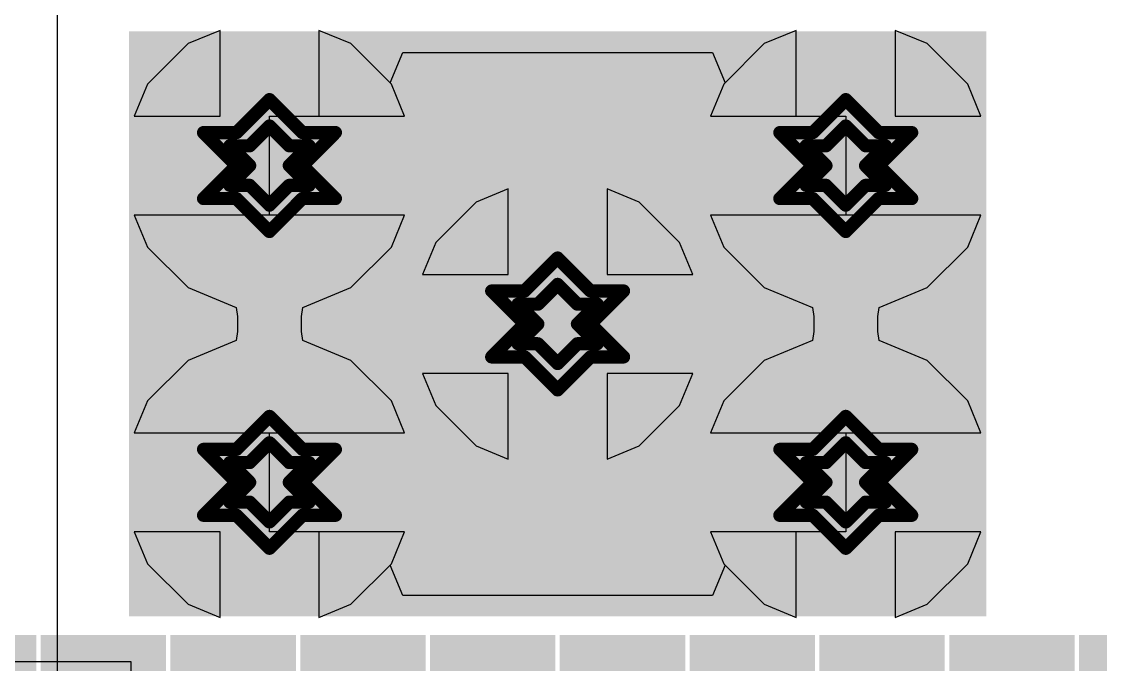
# Model space of a CAD drawing. Header units: inches. Extents: x -18 to 237, y -41 to 211.
# Drawn here: x 27.755 to 31.911, y 95.342 to 97.818 of the extents above; entities that cross this region are included whole.
import ezdxf

# ---------------------------------------------------------------- set-up
doc = ezdxf.new("R2010")
doc.units = ezdxf.units.IN
for name, color, linetype in [('Bottom Layer', 5, 'Continuous'), ('Bottom Solder', 6, 'Continuous'), ('Drill Drawing', 1, 'Continuous'), ('Top Layer', 1, 'Continuous'), ('Top Paste', 8, 'Continuous'), ('Top Solder', 216, 'Continuous'), ('Via Holes', 16, 'Continuous')]:
    doc.layers.add(name, color=color, linetype=linetype)

# ---------------------------------------------------------------- blocks, each defined once
blk = doc.blocks.new('24_VQFN__5_5_3_5__32')
at = {"layer": 'Top Layer'}
for points in [[(-2.15, 1.89), (-1.3, 1.89), (-1.3, 1.61), (-2.15, 1.61)], [(-1.025, 1.55), (1.025, 1.55), (1.025, -1.55), (-1.025, -1.55)], [(-2.15, 1.39), (-1.3, 1.39), (-1.3, 1.11), (-2.15, 1.11)], [(-2.15, 0.89), (-1.3, 0.89), (-1.3, 0.61), (-2.15, 0.61)], [(-2.15, 0.39), (-1.3, 0.39), (-1.3, 0.11), (-2.15, 0.11)], [(-2.15, -0.11), (-1.3, -0.11), (-1.3, -0.39), (-2.15, -0.39)], [(-2.15, -0.61), (-1.3, -0.61), (-1.3, -0.89), (-2.15, -0.89)], [(-2.15, -1.11), (-1.3, -1.11), (-1.3, -1.39), (-2.15, -1.39)], [(-2.15, -1.61), (-1.3, -1.61), (-1.3, -1.89), (-2.15, -1.89)]]:
    blk.add_hatch(color=1, dxfattribs=at).paths.add_polyline_path(points)
at = {"layer": 'Top Paste'}
for points in [[(-2.15, 1.89), (-1.3, 1.89), (-1.3, 1.61), (-2.15, 1.61)], [(-2.15, 1.39), (-1.3, 1.39), (-1.3, 1.11), (-2.15, 1.11)], [(-2.15, 0.89), (-1.3, 0.89), (-1.3, 0.61), (-2.15, 0.61)], [(-2.15, 0.39), (-1.3, 0.39), (-1.3, 0.11), (-2.15, 0.11)], [(-2.15, -0.11), (-1.3, -0.11), (-1.3, -0.39), (-2.15, -0.39)], [(-2.15, -0.61), (-1.3, -0.61), (-1.3, -0.89), (-2.15, -0.89)], [(-2.15, -1.11), (-1.3, -1.11), (-1.3, -1.39), (-2.15, -1.39)], [(-2.15, -1.61), (-1.3, -1.61), (-1.3, -1.89), (-2.15, -1.89)]]:
    blk.add_hatch(color=8, dxfattribs=at).paths.add_polyline_path(points)
at = {"layer": 'Top Solder'}
for points in [[(-2.2516, 2.4916), (-1.1984, 2.4916), (-1.1984, 2.0084), (-2.2516, 2.0084)], [(-2.2516, 1.9916), (-1.1984, 1.9916), (-1.1984, 1.5084), (-2.2516, 1.5084)], [(-1.1266, 1.6516), (1.1266, 1.6516), (1.1266, -1.6516), (-1.1266, -1.6516)], [(-2.2516, 1.4916), (-1.1984, 1.4916), (-1.1984, 1.0084), (-2.2516, 1.0084)], [(-2.2516, 0.9916), (-1.1984, 0.9916), (-1.1984, 0.5084), (-2.2516, 0.5084)], [(-2.2516, 0.4916), (-1.1984, 0.4916), (-1.1984, 0.0084), (-2.2516, 0.0084)], [(-2.2516, -0.0084), (-1.1984, -0.0084), (-1.1984, -0.4916), (-2.2516, -0.4916)], [(-2.2516, -0.5084), (-1.1984, -0.5084), (-1.1984, -0.9916), (-2.2516, -0.9916)], [(-2.2516, -1.0084), (-1.1984, -1.0084), (-1.1984, -1.4916), (-2.2516, -1.4916)], [(-2.2516, -1.5084), (-1.1984, -1.5084), (-1.1984, -1.9916), (-2.2516, -1.9916)], [(-2.2516, -2.0084), (-1.1984, -2.0084), (-1.1984, -2.4916), (-2.2516, -2.4916)]]:
    blk.add_hatch(color=216, dxfattribs=at).paths.add_polyline_path(points)

msp = doc.modelspace()

# ---------------------------------------------------------------- hatches: boundary and pattern name
at = {"layer": 'Bottom Layer'}
h = msp.add_hatch(color=5, dxfattribs=at)
edge = h.paths.add_edge_path()
edge.add_arc((28.7103, 97.2632), 0.3, 0, 360)
h = msp.add_hatch(color=5, dxfattribs=at)
edge = h.paths.add_edge_path()
edge.add_arc((30.9303, 97.2632), 0.3, 0, 360)
h = msp.add_hatch(color=5, dxfattribs=at)
edge = h.paths.add_edge_path()
edge.add_arc((29.8203, 96.6532), 0.3, 0, 360)
h = msp.add_hatch(color=5, dxfattribs=at)
edge = h.paths.add_edge_path()
edge.add_arc((28.7103, 96.0432), 0.3, 0, 360)
h = msp.add_hatch(color=5, dxfattribs=at)
edge = h.paths.add_edge_path()
edge.add_arc((30.9303, 96.0432), 0.3, 0, 360)
at = {"layer": 'Bottom Solder'}
h = msp.add_hatch(color=6, dxfattribs=at)
edge = h.paths.add_edge_path()
edge.add_arc((28.7103, 97.2632), 0.4016, 0, 360)
h = msp.add_hatch(color=6, dxfattribs=at)
edge = h.paths.add_edge_path()
edge.add_arc((30.9303, 97.2632), 0.4016, 0, 360)
h = msp.add_hatch(color=6, dxfattribs=at)
edge = h.paths.add_edge_path()
edge.add_arc((29.8203, 96.6532), 0.4016, 0, 360)
h = msp.add_hatch(color=6, dxfattribs=at)
edge = h.paths.add_edge_path()
edge.add_arc((28.7103, 96.0432), 0.4016, 0, 360)
h = msp.add_hatch(color=6, dxfattribs=at)
edge = h.paths.add_edge_path()
edge.add_arc((30.9303, 96.0432), 0.4016, 0, 360)
at = {"layer": 'Top Layer'}
h = msp.add_hatch(color=1, dxfattribs=at)
edge = h.paths.add_edge_path()
edge.add_arc((28.7103, 97.2632), 0.3, 0, 360)
h = msp.add_hatch(color=1, dxfattribs=at)
edge = h.paths.add_edge_path()
edge.add_arc((30.9303, 97.2632), 0.3, 0, 360)
h = msp.add_hatch(color=1, dxfattribs=at)
edge = h.paths.add_edge_path()
edge.add_arc((29.8203, 96.6532), 0.3, 0, 360)
h = msp.add_hatch(color=1, dxfattribs=at)
edge = h.paths.add_edge_path()
edge.add_arc((28.7103, 96.0432), 0.3, 0, 360)
h = msp.add_hatch(color=1, dxfattribs=at)
edge = h.paths.add_edge_path()
edge.add_arc((30.9303, 96.0432), 0.3, 0, 360)
at = {"layer": 'Top Solder'}
h = msp.add_hatch(color=216, dxfattribs=at)
edge = h.paths.add_edge_path()
edge.add_arc((28.7103, 97.2632), 0.4016, 0, 360)
h = msp.add_hatch(color=216, dxfattribs=at)
edge = h.paths.add_edge_path()
edge.add_arc((30.9303, 97.2632), 0.4016, 0, 360)
h = msp.add_hatch(color=216, dxfattribs=at)
edge = h.paths.add_edge_path()
edge.add_arc((29.8203, 96.6532), 0.4016, 0, 360)
h = msp.add_hatch(color=216, dxfattribs=at)
edge = h.paths.add_edge_path()
edge.add_arc((28.7103, 96.0432), 0.4016, 0, 360)
h = msp.add_hatch(color=216, dxfattribs=at)
edge = h.paths.add_edge_path()
edge.add_arc((30.9303, 96.0432), 0.4016, 0, 360)
at = {"layer": 'Via Holes'}
h = msp.add_hatch(color=7, dxfattribs=at)
edge = h.paths.add_edge_path()
edge.add_arc((28.7103, 97.2632), 0.15, 0, 360)
h = msp.add_hatch(color=7, dxfattribs=at)
edge = h.paths.add_edge_path()
edge.add_arc((30.9303, 97.2632), 0.15, 0, 360)
h = msp.add_hatch(color=7, dxfattribs=at)
edge = h.paths.add_edge_path()
edge.add_arc((29.8203, 96.6532), 0.15, 0, 360)
h = msp.add_hatch(color=7, dxfattribs=at)
edge = h.paths.add_edge_path()
edge.add_arc((28.7103, 96.0432), 0.15, 0, 360)
h = msp.add_hatch(color=7, dxfattribs=at)
edge = h.paths.add_edge_path()
edge.add_arc((30.9303, 96.0432), 0.15, 0, 360)

# ---------------------------------------------------------------- linework, layer by layer
at = {"layer": 'Bottom Layer'}
for p, q in [((27.8942, 94.3386), (27.8942, 100.841)), ((28.5198, 97.7839), (28.3965, 97.7328)), ((28.5198, 97.4537), (28.5198, 97.7839)), ((29.0241, 97.7328), (28.9008, 97.7839)), ((28.9008, 97.7839), (28.9008, 97.4537)), ((30.7398, 97.7839), (30.6165, 97.7328)), ((30.7398, 97.4537), (30.7398, 97.7839)), ((31.2441, 97.7328), (31.1208, 97.7839)), ((31.1208, 97.7839), (31.1208, 97.4537)), ((28.3965, 97.7328), (28.2406, 97.577)), ((29.18, 97.577), (29.0241, 97.7328)), ((30.6165, 97.7328), (30.4606, 97.577)), ((31.4, 97.577), (31.2441, 97.7328)), ((28.2406, 97.577), (28.1896, 97.4537)), ((29.231, 97.4537), (29.18, 97.577)), ((30.4606, 97.577), (30.4096, 97.4537)), ((31.451, 97.4537), (31.4, 97.577)), ((28.1896, 97.4537), (28.5198, 97.4537)), ((28.9008, 97.4537), (29.231, 97.4537)), ((30.4096, 97.4537), (30.7398, 97.4537)), ((31.1208, 97.4537), (31.451, 97.4537)), ((29.6298, 97.1739), (29.5065, 97.1228)), ((29.6298, 96.8437), (29.6298, 97.1739)), ((30.1341, 97.1228), (30.0108, 97.1739)), ((30.0108, 97.1739), (30.0108, 96.8437)), ((29.5065, 97.1228), (29.3506, 96.967)), ((30.29, 96.967), (30.1341, 97.1228)), ((29.231, 97.0727), (28.1896, 97.0727)), ((28.1896, 97.0727), (28.2406, 96.9494)), ((29.18, 96.9494), (29.231, 97.0727)), ((31.451, 97.0727), (30.4096, 97.0727)), ((30.4096, 97.0727), (30.4606, 96.9494)), ((31.4, 96.9494), (31.451, 97.0727)), ((29.3506, 96.967), (29.2996, 96.8437)), ((30.341, 96.8437), (30.29, 96.967)), ((28.2406, 96.9494), (28.3965, 96.7935)), ((29.0241, 96.7935), (29.18, 96.9494)), ((30.4606, 96.9494), (30.6165, 96.7935)), ((31.2441, 96.7935), (31.4, 96.9494)), ((29.2996, 96.8437), (29.6298, 96.8437)), ((30.0108, 96.8437), (30.341, 96.8437)), ((28.3965, 96.7935), (28.582, 96.7167)), ((28.8386, 96.7167), (29.0241, 96.7935)), ((30.6165, 96.7935), (30.802, 96.7167)), ((31.0586, 96.7167), (31.2441, 96.7935)), ((28.582, 96.7167), (28.5872, 96.6821)), ((28.8334, 96.6821), (28.8386, 96.7167)), ((30.802, 96.7167), (30.8072, 96.6821)), ((31.0534, 96.6821), (31.0586, 96.7167)), ((28.5872, 96.6821), (28.5872, 96.6243)), ((28.8334, 96.6243), (28.8334, 96.6821)), ((30.8072, 96.6821), (30.8072, 96.6243)), ((31.0534, 96.6243), (31.0534, 96.6821)), ((28.582, 96.5897), (28.3965, 96.5128)), ((28.5872, 96.6243), (28.582, 96.5897)), ((28.8386, 96.5897), (28.8334, 96.6243)), ((29.0241, 96.5128), (28.8386, 96.5897)), ((30.802, 96.5897), (30.6165, 96.5128)), ((30.8072, 96.6243), (30.802, 96.5897)), ((31.0586, 96.5897), (31.0534, 96.6243)), ((31.2441, 96.5128), (31.0586, 96.5897)), ((28.3965, 96.5128), (28.2406, 96.357)), ((29.18, 96.357), (29.0241, 96.5128)), ((30.6165, 96.5128), (30.4606, 96.357)), ((31.4, 96.357), (31.2441, 96.5128)), ((29.6298, 96.4627), (29.2996, 96.4627)), ((29.2996, 96.4627), (29.3506, 96.3394)), ((29.6298, 96.1324), (29.6298, 96.4627)), ((30.341, 96.4627), (30.0108, 96.4627)), ((30.0108, 96.4627), (30.0108, 96.1324)), ((30.29, 96.3394), (30.341, 96.4627)), ((28.2406, 96.357), (28.1896, 96.2337)), ((29.231, 96.2337), (29.18, 96.357)), ((29.3506, 96.3394), (29.5065, 96.1835)), ((30.1341, 96.1835), (30.29, 96.3394)), ((30.4606, 96.357), (30.4096, 96.2337)), ((31.451, 96.2337), (31.4, 96.357)), ((28.1896, 96.2337), (29.231, 96.2337)), ((30.4096, 96.2337), (31.451, 96.2337)), ((29.5065, 96.1835), (29.6298, 96.1324)), ((30.0108, 96.1324), (30.1341, 96.1835)), ((28.5198, 95.8527), (28.1896, 95.8527)), ((28.1896, 95.8527), (28.2406, 95.7294)), ((28.5198, 95.5224), (28.5198, 95.8527)), ((29.231, 95.8527), (28.9008, 95.8527)), ((28.9008, 95.8527), (28.9008, 95.5224)), ((29.18, 95.7294), (29.231, 95.8527)), ((30.7398, 95.8527), (30.4096, 95.8527)), ((30.4096, 95.8527), (30.4606, 95.7294)), ((30.7398, 95.5224), (30.7398, 95.8527)), ((31.451, 95.8527), (31.1208, 95.8527)), ((31.1208, 95.8527), (31.1208, 95.5224)), ((31.4, 95.7294), (31.451, 95.8527)), ((28.2406, 95.7294), (28.3965, 95.5735)), ((29.0241, 95.5735), (29.18, 95.7294)), ((30.4606, 95.7294), (30.6165, 95.5735)), ((31.2441, 95.5735), (31.4, 95.7294)), ((28.3965, 95.5735), (28.5198, 95.5224)), ((28.9008, 95.5224), (29.0241, 95.5735)), ((30.6165, 95.5735), (30.7398, 95.5224)), ((31.1208, 95.5224), (31.2441, 95.5735))]:
    msp.add_line(p, q, dxfattribs=at)
at = {"layer": 'Drill Drawing'}
for points in [[(28.5833, 97.3902, 0.0508, 0.0508, 0), (28.7103, 97.5172, 0.0508, 0.0508, 0)], [(28.7103, 97.5172, 0.0508, 0.0508, 0), (28.8373, 97.3902, 0.0508, 0.0508, 0)], [(30.8033, 97.3902, 0.0508, 0.0508, 0), (30.9303, 97.5172, 0.0508, 0.0508, 0)], [(30.9303, 97.5172, 0.0508, 0.0508, 0), (31.0573, 97.3902, 0.0508, 0.0508, 0)], [(28.4563, 97.3902, 0.0508, 0.0508, 0), (28.5833, 97.2632, 0.0508, 0.0508, 0)], [(28.4563, 97.3902, 0.0508, 0.0508, 0), (28.5833, 97.3902, 0.0508, 0.0508, 0)], [(28.6341, 97.3394, 0.0508, 0.0508, 0), (28.7103, 97.4156, 0.0508, 0.0508, 0)], [(28.7103, 97.4156, 0.0508, 0.0508, 0), (28.7865, 97.3394, 0.0508, 0.0508, 0)], [(28.8373, 97.3902, 0.0508, 0.0508, 0), (28.9643, 97.3902, 0.0508, 0.0508, 0)], [(28.8373, 97.2632, 0.0508, 0.0508, 0), (28.9643, 97.3902, 0.0508, 0.0508, 0)], [(30.6763, 97.3902, 0.0508, 0.0508, 0), (30.8033, 97.2632, 0.0508, 0.0508, 0)], [(30.6763, 97.3902, 0.0508, 0.0508, 0), (30.8033, 97.3902, 0.0508, 0.0508, 0)], [(30.8541, 97.3394, 0.0508, 0.0508, 0), (30.9303, 97.4156, 0.0508, 0.0508, 0)], [(30.9303, 97.4156, 0.0508, 0.0508, 0), (31.0065, 97.3394, 0.0508, 0.0508, 0)], [(31.0573, 97.3902, 0.0508, 0.0508, 0), (31.1843, 97.3902, 0.0508, 0.0508, 0)], [(31.0573, 97.2632, 0.0508, 0.0508, 0), (31.1843, 97.3902, 0.0508, 0.0508, 0)], [(28.5579, 97.3394, 0.0508, 0.0508, 0), (28.6341, 97.2632, 0.0508, 0.0508, 0)], [(28.5579, 97.3394, 0.0508, 0.0508, 0), (28.6341, 97.3394, 0.0508, 0.0508, 0)], [(28.7865, 97.3394, 0.0508, 0.0508, 0), (28.8627, 97.3394, 0.0508, 0.0508, 0)], [(28.7865, 97.2632, 0.0508, 0.0508, 0), (28.8627, 97.3394, 0.0508, 0.0508, 0)], [(30.7779, 97.3394, 0.0508, 0.0508, 0), (30.8541, 97.2632, 0.0508, 0.0508, 0)], [(30.7779, 97.3394, 0.0508, 0.0508, 0), (30.8541, 97.3394, 0.0508, 0.0508, 0)], [(31.0065, 97.3394, 0.0508, 0.0508, 0), (31.0827, 97.3394, 0.0508, 0.0508, 0)], [(31.0065, 97.2632, 0.0508, 0.0508, 0), (31.0827, 97.3394, 0.0508, 0.0508, 0)], [(28.4563, 97.1362, 0.0508, 0.0508, 0), (28.5833, 97.2632, 0.0508, 0.0508, 0)], [(28.5579, 97.187, 0.0508, 0.0508, 0), (28.6341, 97.2632, 0.0508, 0.0508, 0)], [(28.7865, 97.2632, 0.0508, 0.0508, 0), (28.8627, 97.187, 0.0508, 0.0508, 0)], [(28.8373, 97.2632, 0.0508, 0.0508, 0), (28.9643, 97.1362, 0.0508, 0.0508, 0)], [(30.6763, 97.1362, 0.0508, 0.0508, 0), (30.8033, 97.2632, 0.0508, 0.0508, 0)], [(30.7779, 97.187, 0.0508, 0.0508, 0), (30.8541, 97.2632, 0.0508, 0.0508, 0)], [(31.0065, 97.2632, 0.0508, 0.0508, 0), (31.0827, 97.187, 0.0508, 0.0508, 0)], [(31.0573, 97.2632, 0.0508, 0.0508, 0), (31.1843, 97.1362, 0.0508, 0.0508, 0)], [(28.5579, 97.187, 0.0508, 0.0508, 0), (28.6341, 97.187, 0.0508, 0.0508, 0)], [(28.6341, 97.187, 0.0508, 0.0508, 0), (28.7103, 97.1108, 0.0508, 0.0508, 0)], [(28.7103, 97.1108, 0.0508, 0.0508, 0), (28.7865, 97.187, 0.0508, 0.0508, 0)], [(28.7865, 97.187, 0.0508, 0.0508, 0), (28.8627, 97.187, 0.0508, 0.0508, 0)], [(30.7779, 97.187, 0.0508, 0.0508, 0), (30.8541, 97.187, 0.0508, 0.0508, 0)], [(30.8541, 97.187, 0.0508, 0.0508, 0), (30.9303, 97.1108, 0.0508, 0.0508, 0)], [(30.9303, 97.1108, 0.0508, 0.0508, 0), (31.0065, 97.187, 0.0508, 0.0508, 0)], [(31.0065, 97.187, 0.0508, 0.0508, 0), (31.0827, 97.187, 0.0508, 0.0508, 0)], [(28.4563, 97.1362, 0.0508, 0.0508, 0), (28.5833, 97.1362, 0.0508, 0.0508, 0)], [(28.5833, 97.1362, 0.0508, 0.0508, 0), (28.7103, 97.0092, 0.0508, 0.0508, 0)], [(28.7103, 97.0092, 0.0508, 0.0508, 0), (28.8373, 97.1362, 0.0508, 0.0508, 0)], [(28.8373, 97.1362, 0.0508, 0.0508, 0), (28.9643, 97.1362, 0.0508, 0.0508, 0)], [(30.6763, 97.1362, 0.0508, 0.0508, 0), (30.8033, 97.1362, 0.0508, 0.0508, 0)], [(30.8033, 97.1362, 0.0508, 0.0508, 0), (30.9303, 97.0092, 0.0508, 0.0508, 0)], [(30.9303, 97.0092, 0.0508, 0.0508, 0), (31.0573, 97.1362, 0.0508, 0.0508, 0)], [(31.0573, 97.1362, 0.0508, 0.0508, 0), (31.1843, 97.1362, 0.0508, 0.0508, 0)], [(29.6933, 96.7802, 0.0508, 0.0508, 0), (29.8203, 96.9072, 0.0508, 0.0508, 0)], [(29.8203, 96.9072, 0.0508, 0.0508, 0), (29.9473, 96.7802, 0.0508, 0.0508, 0)], [(29.5663, 96.7802, 0.0508, 0.0508, 0), (29.6933, 96.6532, 0.0508, 0.0508, 0)], [(29.5663, 96.7802, 0.0508, 0.0508, 0), (29.6933, 96.7802, 0.0508, 0.0508, 0)], [(29.7441, 96.7294, 0.0508, 0.0508, 0), (29.8203, 96.8056, 0.0508, 0.0508, 0)], [(29.8203, 96.8056, 0.0508, 0.0508, 0), (29.8965, 96.7294, 0.0508, 0.0508, 0)], [(29.9473, 96.7802, 0.0508, 0.0508, 0), (30.0743, 96.7802, 0.0508, 0.0508, 0)], [(29.9473, 96.6532, 0.0508, 0.0508, 0), (30.0743, 96.7802, 0.0508, 0.0508, 0)], [(29.6679, 96.7294, 0.0508, 0.0508, 0), (29.7441, 96.6532, 0.0508, 0.0508, 0)], [(29.6679, 96.7294, 0.0508, 0.0508, 0), (29.7441, 96.7294, 0.0508, 0.0508, 0)], [(29.8965, 96.7294, 0.0508, 0.0508, 0), (29.9727, 96.7294, 0.0508, 0.0508, 0)], [(29.8965, 96.6532, 0.0508, 0.0508, 0), (29.9727, 96.7294, 0.0508, 0.0508, 0)], [(29.5663, 96.5262, 0.0508, 0.0508, 0), (29.6933, 96.6532, 0.0508, 0.0508, 0)], [(29.6679, 96.577, 0.0508, 0.0508, 0), (29.7441, 96.6532, 0.0508, 0.0508, 0)], [(29.8965, 96.6532, 0.0508, 0.0508, 0), (29.9727, 96.577, 0.0508, 0.0508, 0)], [(29.9473, 96.6532, 0.0508, 0.0508, 0), (30.0743, 96.5262, 0.0508, 0.0508, 0)], [(29.6679, 96.577, 0.0508, 0.0508, 0), (29.7441, 96.577, 0.0508, 0.0508, 0)], [(29.7441, 96.577, 0.0508, 0.0508, 0), (29.8203, 96.5008, 0.0508, 0.0508, 0)], [(29.8203, 96.5008, 0.0508, 0.0508, 0), (29.8965, 96.577, 0.0508, 0.0508, 0)], [(29.8965, 96.577, 0.0508, 0.0508, 0), (29.9727, 96.577, 0.0508, 0.0508, 0)], [(29.5663, 96.5262, 0.0508, 0.0508, 0), (29.6933, 96.5262, 0.0508, 0.0508, 0)], [(29.6933, 96.5262, 0.0508, 0.0508, 0), (29.8203, 96.3992, 0.0508, 0.0508, 0)], [(29.8203, 96.3992, 0.0508, 0.0508, 0), (29.9473, 96.5262, 0.0508, 0.0508, 0)], [(29.9473, 96.5262, 0.0508, 0.0508, 0), (30.0743, 96.5262, 0.0508, 0.0508, 0)], [(28.5833, 96.1702, 0.0508, 0.0508, 0), (28.7103, 96.2972, 0.0508, 0.0508, 0)], [(28.7103, 96.2972, 0.0508, 0.0508, 0), (28.8373, 96.1702, 0.0508, 0.0508, 0)], [(30.8033, 96.1702, 0.0508, 0.0508, 0), (30.9303, 96.2972, 0.0508, 0.0508, 0)], [(30.9303, 96.2972, 0.0508, 0.0508, 0), (31.0573, 96.1702, 0.0508, 0.0508, 0)], [(28.6341, 96.1194, 0.0508, 0.0508, 0), (28.7103, 96.1956, 0.0508, 0.0508, 0)], [(28.7103, 96.1956, 0.0508, 0.0508, 0), (28.7865, 96.1194, 0.0508, 0.0508, 0)], [(30.8541, 96.1194, 0.0508, 0.0508, 0), (30.9303, 96.1956, 0.0508, 0.0508, 0)], [(30.9303, 96.1956, 0.0508, 0.0508, 0), (31.0065, 96.1194, 0.0508, 0.0508, 0)], [(28.4563, 96.1702, 0.0508, 0.0508, 0), (28.5833, 96.0432, 0.0508, 0.0508, 0)], [(28.4563, 96.1702, 0.0508, 0.0508, 0), (28.5833, 96.1702, 0.0508, 0.0508, 0)], [(28.8373, 96.1702, 0.0508, 0.0508, 0), (28.9643, 96.1702, 0.0508, 0.0508, 0)], [(28.8373, 96.0432, 0.0508, 0.0508, 0), (28.9643, 96.1702, 0.0508, 0.0508, 0)], [(30.6763, 96.1702, 0.0508, 0.0508, 0), (30.8033, 96.0432, 0.0508, 0.0508, 0)], [(30.6763, 96.1702, 0.0508, 0.0508, 0), (30.8033, 96.1702, 0.0508, 0.0508, 0)], [(31.0573, 96.1702, 0.0508, 0.0508, 0), (31.1843, 96.1702, 0.0508, 0.0508, 0)], [(31.0573, 96.0432, 0.0508, 0.0508, 0), (31.1843, 96.1702, 0.0508, 0.0508, 0)], [(28.5579, 96.1194, 0.0508, 0.0508, 0), (28.6341, 96.0432, 0.0508, 0.0508, 0)], [(28.5579, 96.1194, 0.0508, 0.0508, 0), (28.6341, 96.1194, 0.0508, 0.0508, 0)], [(28.7865, 96.1194, 0.0508, 0.0508, 0), (28.8627, 96.1194, 0.0508, 0.0508, 0)], [(28.7865, 96.0432, 0.0508, 0.0508, 0), (28.8627, 96.1194, 0.0508, 0.0508, 0)], [(30.7779, 96.1194, 0.0508, 0.0508, 0), (30.8541, 96.0432, 0.0508, 0.0508, 0)], [(30.7779, 96.1194, 0.0508, 0.0508, 0), (30.8541, 96.1194, 0.0508, 0.0508, 0)], [(31.0065, 96.1194, 0.0508, 0.0508, 0), (31.0827, 96.1194, 0.0508, 0.0508, 0)], [(31.0065, 96.0432, 0.0508, 0.0508, 0), (31.0827, 96.1194, 0.0508, 0.0508, 0)], [(28.4563, 95.9162, 0.0508, 0.0508, 0), (28.5833, 96.0432, 0.0508, 0.0508, 0)], [(28.5579, 95.967, 0.0508, 0.0508, 0), (28.6341, 96.0432, 0.0508, 0.0508, 0)], [(28.7865, 96.0432, 0.0508, 0.0508, 0), (28.8627, 95.967, 0.0508, 0.0508, 0)], [(28.8373, 96.0432, 0.0508, 0.0508, 0), (28.9643, 95.9162, 0.0508, 0.0508, 0)], [(30.6763, 95.9162, 0.0508, 0.0508, 0), (30.8033, 96.0432, 0.0508, 0.0508, 0)], [(30.7779, 95.967, 0.0508, 0.0508, 0), (30.8541, 96.0432, 0.0508, 0.0508, 0)], [(31.0065, 96.0432, 0.0508, 0.0508, 0), (31.0827, 95.967, 0.0508, 0.0508, 0)], [(31.0573, 96.0432, 0.0508, 0.0508, 0), (31.1843, 95.9162, 0.0508, 0.0508, 0)], [(28.5579, 95.967, 0.0508, 0.0508, 0), (28.6341, 95.967, 0.0508, 0.0508, 0)], [(28.6341, 95.967, 0.0508, 0.0508, 0), (28.7103, 95.8908, 0.0508, 0.0508, 0)], [(28.7103, 95.8908, 0.0508, 0.0508, 0), (28.7865, 95.967, 0.0508, 0.0508, 0)], [(28.7865, 95.967, 0.0508, 0.0508, 0), (28.8627, 95.967, 0.0508, 0.0508, 0)], [(30.7779, 95.967, 0.0508, 0.0508, 0), (30.8541, 95.967, 0.0508, 0.0508, 0)], [(30.8541, 95.967, 0.0508, 0.0508, 0), (30.9303, 95.8908, 0.0508, 0.0508, 0)], [(30.9303, 95.8908, 0.0508, 0.0508, 0), (31.0065, 95.967, 0.0508, 0.0508, 0)], [(31.0065, 95.967, 0.0508, 0.0508, 0), (31.0827, 95.967, 0.0508, 0.0508, 0)], [(28.4563, 95.9162, 0.0508, 0.0508, 0), (28.5833, 95.9162, 0.0508, 0.0508, 0)], [(28.5833, 95.9162, 0.0508, 0.0508, 0), (28.7103, 95.7892, 0.0508, 0.0508, 0)], [(28.7103, 95.7892, 0.0508, 0.0508, 0), (28.8373, 95.9162, 0.0508, 0.0508, 0)], [(28.8373, 95.9162, 0.0508, 0.0508, 0), (28.9643, 95.9162, 0.0508, 0.0508, 0)], [(30.6763, 95.9162, 0.0508, 0.0508, 0), (30.8033, 95.9162, 0.0508, 0.0508, 0)], [(30.8033, 95.9162, 0.0508, 0.0508, 0), (30.9303, 95.7892, 0.0508, 0.0508, 0)], [(30.9303, 95.7892, 0.0508, 0.0508, 0), (31.0573, 95.9162, 0.0508, 0.0508, 0)], [(31.0573, 95.9162, 0.0508, 0.0508, 0), (31.1843, 95.9162, 0.0508, 0.0508, 0)]]:
    msp.add_lwpolyline(points, format="xyseb", dxfattribs=at)
for points in [[(28.6976, 97.5172, 0.0254, 0.0254, 1), (28.723, 97.5172, 0.0254, 0.0254, 1)], [(28.6976, 97.5172, 0.0254, 0.0254, 1), (28.723, 97.5172, 0.0254, 0.0254, 1)], [(30.9176, 97.5172, 0.0254, 0.0254, 1), (30.943, 97.5172, 0.0254, 0.0254, 1)], [(30.9176, 97.5172, 0.0254, 0.0254, 1), (30.943, 97.5172, 0.0254, 0.0254, 1)], [(28.4436, 97.3902, 0.0254, 0.0254, 1), (28.469, 97.3902, 0.0254, 0.0254, 1)], [(28.4436, 97.3902, 0.0254, 0.0254, 1), (28.469, 97.3902, 0.0254, 0.0254, 1)], [(28.5706, 97.3902, 0.0254, 0.0254, 1), (28.596, 97.3902, 0.0254, 0.0254, 1)], [(28.5706, 97.3902, 0.0254, 0.0254, 1), (28.596, 97.3902, 0.0254, 0.0254, 1)], [(28.6976, 97.4156, 0.0254, 0.0254, 1), (28.723, 97.4156, 0.0254, 0.0254, 1)], [(28.6976, 97.4156, 0.0254, 0.0254, 1), (28.723, 97.4156, 0.0254, 0.0254, 1)], [(28.8246, 97.3902, 0.0254, 0.0254, 1), (28.85, 97.3902, 0.0254, 0.0254, 1)], [(28.8246, 97.3902, 0.0254, 0.0254, 1), (28.85, 97.3902, 0.0254, 0.0254, 1)], [(28.9516, 97.3902, 0.0254, 0.0254, 1), (28.977, 97.3902, 0.0254, 0.0254, 1)], [(28.9516, 97.3902, 0.0254, 0.0254, 1), (28.977, 97.3902, 0.0254, 0.0254, 1)], [(30.6636, 97.3902, 0.0254, 0.0254, 1), (30.689, 97.3902, 0.0254, 0.0254, 1)], [(30.6636, 97.3902, 0.0254, 0.0254, 1), (30.689, 97.3902, 0.0254, 0.0254, 1)], [(30.7906, 97.3902, 0.0254, 0.0254, 1), (30.816, 97.3902, 0.0254, 0.0254, 1)], [(30.7906, 97.3902, 0.0254, 0.0254, 1), (30.816, 97.3902, 0.0254, 0.0254, 1)], [(30.9176, 97.4156, 0.0254, 0.0254, 1), (30.943, 97.4156, 0.0254, 0.0254, 1)], [(30.9176, 97.4156, 0.0254, 0.0254, 1), (30.943, 97.4156, 0.0254, 0.0254, 1)], [(31.0446, 97.3902, 0.0254, 0.0254, 1), (31.07, 97.3902, 0.0254, 0.0254, 1)], [(31.0446, 97.3902, 0.0254, 0.0254, 1), (31.07, 97.3902, 0.0254, 0.0254, 1)], [(31.1716, 97.3902, 0.0254, 0.0254, 1), (31.197, 97.3902, 0.0254, 0.0254, 1)], [(31.1716, 97.3902, 0.0254, 0.0254, 1), (31.197, 97.3902, 0.0254, 0.0254, 1)], [(28.5452, 97.3394, 0.0254, 0.0254, 1), (28.5706, 97.3394, 0.0254, 0.0254, 1)], [(28.5452, 97.3394, 0.0254, 0.0254, 1), (28.5706, 97.3394, 0.0254, 0.0254, 1)], [(28.6214, 97.3394, 0.0254, 0.0254, 1), (28.6468, 97.3394, 0.0254, 0.0254, 1)], [(28.6214, 97.3394, 0.0254, 0.0254, 1), (28.6468, 97.3394, 0.0254, 0.0254, 1)], [(28.7738, 97.3394, 0.0254, 0.0254, 1), (28.7992, 97.3394, 0.0254, 0.0254, 1)], [(28.7738, 97.3394, 0.0254, 0.0254, 1), (28.7992, 97.3394, 0.0254, 0.0254, 1)], [(28.85, 97.3394, 0.0254, 0.0254, 1), (28.8754, 97.3394, 0.0254, 0.0254, 1)], [(28.85, 97.3394, 0.0254, 0.0254, 1), (28.8754, 97.3394, 0.0254, 0.0254, 1)], [(30.7652, 97.3394, 0.0254, 0.0254, 1), (30.7906, 97.3394, 0.0254, 0.0254, 1)], [(30.7652, 97.3394, 0.0254, 0.0254, 1), (30.7906, 97.3394, 0.0254, 0.0254, 1)], [(30.8414, 97.3394, 0.0254, 0.0254, 1), (30.8668, 97.3394, 0.0254, 0.0254, 1)], [(30.8414, 97.3394, 0.0254, 0.0254, 1), (30.8668, 97.3394, 0.0254, 0.0254, 1)], [(30.9938, 97.3394, 0.0254, 0.0254, 1), (31.0192, 97.3394, 0.0254, 0.0254, 1)], [(30.9938, 97.3394, 0.0254, 0.0254, 1), (31.0192, 97.3394, 0.0254, 0.0254, 1)], [(31.07, 97.3394, 0.0254, 0.0254, 1), (31.0954, 97.3394, 0.0254, 0.0254, 1)], [(31.07, 97.3394, 0.0254, 0.0254, 1), (31.0954, 97.3394, 0.0254, 0.0254, 1)], [(28.5706, 97.2632, 0.0254, 0.0254, 1), (28.596, 97.2632, 0.0254, 0.0254, 1)], [(28.5706, 97.2632, 0.0254, 0.0254, 1), (28.596, 97.2632, 0.0254, 0.0254, 1)], [(28.6214, 97.2632, 0.0254, 0.0254, 1), (28.6468, 97.2632, 0.0254, 0.0254, 1)], [(28.6214, 97.2632, 0.0254, 0.0254, 1), (28.6468, 97.2632, 0.0254, 0.0254, 1)], [(28.7738, 97.2632, 0.0254, 0.0254, 1), (28.7992, 97.2632, 0.0254, 0.0254, 1)], [(28.7738, 97.2632, 0.0254, 0.0254, 1), (28.7992, 97.2632, 0.0254, 0.0254, 1)], [(28.8246, 97.2632, 0.0254, 0.0254, 1), (28.85, 97.2632, 0.0254, 0.0254, 1)], [(28.8246, 97.2632, 0.0254, 0.0254, 1), (28.85, 97.2632, 0.0254, 0.0254, 1)], [(30.7906, 97.2632, 0.0254, 0.0254, 1), (30.816, 97.2632, 0.0254, 0.0254, 1)], [(30.7906, 97.2632, 0.0254, 0.0254, 1), (30.816, 97.2632, 0.0254, 0.0254, 1)], [(30.8414, 97.2632, 0.0254, 0.0254, 1), (30.8668, 97.2632, 0.0254, 0.0254, 1)], [(30.8414, 97.2632, 0.0254, 0.0254, 1), (30.8668, 97.2632, 0.0254, 0.0254, 1)], [(30.9938, 97.2632, 0.0254, 0.0254, 1), (31.0192, 97.2632, 0.0254, 0.0254, 1)], [(30.9938, 97.2632, 0.0254, 0.0254, 1), (31.0192, 97.2632, 0.0254, 0.0254, 1)], [(31.0446, 97.2632, 0.0254, 0.0254, 1), (31.07, 97.2632, 0.0254, 0.0254, 1)], [(31.0446, 97.2632, 0.0254, 0.0254, 1), (31.07, 97.2632, 0.0254, 0.0254, 1)], [(28.5452, 97.187, 0.0254, 0.0254, 1), (28.5706, 97.187, 0.0254, 0.0254, 1)], [(28.5452, 97.187, 0.0254, 0.0254, 1), (28.5706, 97.187, 0.0254, 0.0254, 1)], [(28.6214, 97.187, 0.0254, 0.0254, 1), (28.6468, 97.187, 0.0254, 0.0254, 1)], [(28.6214, 97.187, 0.0254, 0.0254, 1), (28.6468, 97.187, 0.0254, 0.0254, 1)], [(28.7738, 97.187, 0.0254, 0.0254, 1), (28.7992, 97.187, 0.0254, 0.0254, 1)], [(28.7738, 97.187, 0.0254, 0.0254, 1), (28.7992, 97.187, 0.0254, 0.0254, 1)], [(28.85, 97.187, 0.0254, 0.0254, 1), (28.8754, 97.187, 0.0254, 0.0254, 1)], [(28.85, 97.187, 0.0254, 0.0254, 1), (28.8754, 97.187, 0.0254, 0.0254, 1)], [(30.7652, 97.187, 0.0254, 0.0254, 1), (30.7906, 97.187, 0.0254, 0.0254, 1)], [(30.7652, 97.187, 0.0254, 0.0254, 1), (30.7906, 97.187, 0.0254, 0.0254, 1)], [(30.8414, 97.187, 0.0254, 0.0254, 1), (30.8668, 97.187, 0.0254, 0.0254, 1)], [(30.8414, 97.187, 0.0254, 0.0254, 1), (30.8668, 97.187, 0.0254, 0.0254, 1)], [(30.9938, 97.187, 0.0254, 0.0254, 1), (31.0192, 97.187, 0.0254, 0.0254, 1)], [(30.9938, 97.187, 0.0254, 0.0254, 1), (31.0192, 97.187, 0.0254, 0.0254, 1)], [(31.07, 97.187, 0.0254, 0.0254, 1), (31.0954, 97.187, 0.0254, 0.0254, 1)], [(31.07, 97.187, 0.0254, 0.0254, 1), (31.0954, 97.187, 0.0254, 0.0254, 1)], [(28.4436, 97.1362, 0.0254, 0.0254, 1), (28.469, 97.1362, 0.0254, 0.0254, 1)], [(28.4436, 97.1362, 0.0254, 0.0254, 1), (28.469, 97.1362, 0.0254, 0.0254, 1)], [(28.5706, 97.1362, 0.0254, 0.0254, 1), (28.596, 97.1362, 0.0254, 0.0254, 1)], [(28.5706, 97.1362, 0.0254, 0.0254, 1), (28.596, 97.1362, 0.0254, 0.0254, 1)], [(28.6976, 97.1108, 0.0254, 0.0254, 1), (28.723, 97.1108, 0.0254, 0.0254, 1)], [(28.6976, 97.1108, 0.0254, 0.0254, 1), (28.723, 97.1108, 0.0254, 0.0254, 1)], [(28.8246, 97.1362, 0.0254, 0.0254, 1), (28.85, 97.1362, 0.0254, 0.0254, 1)], [(28.8246, 97.1362, 0.0254, 0.0254, 1), (28.85, 97.1362, 0.0254, 0.0254, 1)], [(28.9516, 97.1362, 0.0254, 0.0254, 1), (28.977, 97.1362, 0.0254, 0.0254, 1)], [(28.9516, 97.1362, 0.0254, 0.0254, 1), (28.977, 97.1362, 0.0254, 0.0254, 1)], [(30.6636, 97.1362, 0.0254, 0.0254, 1), (30.689, 97.1362, 0.0254, 0.0254, 1)], [(30.6636, 97.1362, 0.0254, 0.0254, 1), (30.689, 97.1362, 0.0254, 0.0254, 1)], [(30.7906, 97.1362, 0.0254, 0.0254, 1), (30.816, 97.1362, 0.0254, 0.0254, 1)], [(30.7906, 97.1362, 0.0254, 0.0254, 1), (30.816, 97.1362, 0.0254, 0.0254, 1)], [(30.9176, 97.1108, 0.0254, 0.0254, 1), (30.943, 97.1108, 0.0254, 0.0254, 1)], [(30.9176, 97.1108, 0.0254, 0.0254, 1), (30.943, 97.1108, 0.0254, 0.0254, 1)], [(31.0446, 97.1362, 0.0254, 0.0254, 1), (31.07, 97.1362, 0.0254, 0.0254, 1)], [(31.0446, 97.1362, 0.0254, 0.0254, 1), (31.07, 97.1362, 0.0254, 0.0254, 1)], [(31.1716, 97.1362, 0.0254, 0.0254, 1), (31.197, 97.1362, 0.0254, 0.0254, 1)], [(31.1716, 97.1362, 0.0254, 0.0254, 1), (31.197, 97.1362, 0.0254, 0.0254, 1)], [(28.6976, 97.0092, 0.0254, 0.0254, 1), (28.723, 97.0092, 0.0254, 0.0254, 1)], [(28.6976, 97.0092, 0.0254, 0.0254, 1), (28.723, 97.0092, 0.0254, 0.0254, 1)], [(30.9176, 97.0092, 0.0254, 0.0254, 1), (30.943, 97.0092, 0.0254, 0.0254, 1)], [(30.9176, 97.0092, 0.0254, 0.0254, 1), (30.943, 97.0092, 0.0254, 0.0254, 1)], [(29.8076, 96.9072, 0.0254, 0.0254, 1), (29.833, 96.9072, 0.0254, 0.0254, 1)], [(29.8076, 96.9072, 0.0254, 0.0254, 1), (29.833, 96.9072, 0.0254, 0.0254, 1)], [(29.5536, 96.7802, 0.0254, 0.0254, 1), (29.579, 96.7802, 0.0254, 0.0254, 1)], [(29.5536, 96.7802, 0.0254, 0.0254, 1), (29.579, 96.7802, 0.0254, 0.0254, 1)], [(29.6806, 96.7802, 0.0254, 0.0254, 1), (29.706, 96.7802, 0.0254, 0.0254, 1)], [(29.6806, 96.7802, 0.0254, 0.0254, 1), (29.706, 96.7802, 0.0254, 0.0254, 1)], [(29.8076, 96.8056, 0.0254, 0.0254, 1), (29.833, 96.8056, 0.0254, 0.0254, 1)], [(29.8076, 96.8056, 0.0254, 0.0254, 1), (29.833, 96.8056, 0.0254, 0.0254, 1)], [(29.9346, 96.7802, 0.0254, 0.0254, 1), (29.96, 96.7802, 0.0254, 0.0254, 1)], [(29.9346, 96.7802, 0.0254, 0.0254, 1), (29.96, 96.7802, 0.0254, 0.0254, 1)], [(30.0616, 96.7802, 0.0254, 0.0254, 1), (30.087, 96.7802, 0.0254, 0.0254, 1)], [(30.0616, 96.7802, 0.0254, 0.0254, 1), (30.087, 96.7802, 0.0254, 0.0254, 1)], [(29.6552, 96.7294, 0.0254, 0.0254, 1), (29.6806, 96.7294, 0.0254, 0.0254, 1)], [(29.6552, 96.7294, 0.0254, 0.0254, 1), (29.6806, 96.7294, 0.0254, 0.0254, 1)], [(29.7314, 96.7294, 0.0254, 0.0254, 1), (29.7568, 96.7294, 0.0254, 0.0254, 1)], [(29.7314, 96.7294, 0.0254, 0.0254, 1), (29.7568, 96.7294, 0.0254, 0.0254, 1)], [(29.8838, 96.7294, 0.0254, 0.0254, 1), (29.9092, 96.7294, 0.0254, 0.0254, 1)], [(29.8838, 96.7294, 0.0254, 0.0254, 1), (29.9092, 96.7294, 0.0254, 0.0254, 1)], [(29.96, 96.7294, 0.0254, 0.0254, 1), (29.9854, 96.7294, 0.0254, 0.0254, 1)], [(29.96, 96.7294, 0.0254, 0.0254, 1), (29.9854, 96.7294, 0.0254, 0.0254, 1)], [(29.6806, 96.6532, 0.0254, 0.0254, 1), (29.706, 96.6532, 0.0254, 0.0254, 1)], [(29.6806, 96.6532, 0.0254, 0.0254, 1), (29.706, 96.6532, 0.0254, 0.0254, 1)], [(29.7314, 96.6532, 0.0254, 0.0254, 1), (29.7568, 96.6532, 0.0254, 0.0254, 1)], [(29.7314, 96.6532, 0.0254, 0.0254, 1), (29.7568, 96.6532, 0.0254, 0.0254, 1)], [(29.8838, 96.6532, 0.0254, 0.0254, 1), (29.9092, 96.6532, 0.0254, 0.0254, 1)], [(29.8838, 96.6532, 0.0254, 0.0254, 1), (29.9092, 96.6532, 0.0254, 0.0254, 1)], [(29.9346, 96.6532, 0.0254, 0.0254, 1), (29.96, 96.6532, 0.0254, 0.0254, 1)], [(29.9346, 96.6532, 0.0254, 0.0254, 1), (29.96, 96.6532, 0.0254, 0.0254, 1)], [(29.6552, 96.577, 0.0254, 0.0254, 1), (29.6806, 96.577, 0.0254, 0.0254, 1)], [(29.6552, 96.577, 0.0254, 0.0254, 1), (29.6806, 96.577, 0.0254, 0.0254, 1)], [(29.7314, 96.577, 0.0254, 0.0254, 1), (29.7568, 96.577, 0.0254, 0.0254, 1)], [(29.7314, 96.577, 0.0254, 0.0254, 1), (29.7568, 96.577, 0.0254, 0.0254, 1)], [(29.8838, 96.577, 0.0254, 0.0254, 1), (29.9092, 96.577, 0.0254, 0.0254, 1)], [(29.8838, 96.577, 0.0254, 0.0254, 1), (29.9092, 96.577, 0.0254, 0.0254, 1)], [(29.96, 96.577, 0.0254, 0.0254, 1), (29.9854, 96.577, 0.0254, 0.0254, 1)], [(29.96, 96.577, 0.0254, 0.0254, 1), (29.9854, 96.577, 0.0254, 0.0254, 1)], [(29.5536, 96.5262, 0.0254, 0.0254, 1), (29.579, 96.5262, 0.0254, 0.0254, 1)], [(29.5536, 96.5262, 0.0254, 0.0254, 1), (29.579, 96.5262, 0.0254, 0.0254, 1)], [(29.6806, 96.5262, 0.0254, 0.0254, 1), (29.706, 96.5262, 0.0254, 0.0254, 1)], [(29.6806, 96.5262, 0.0254, 0.0254, 1), (29.706, 96.5262, 0.0254, 0.0254, 1)], [(29.9346, 96.5262, 0.0254, 0.0254, 1), (29.96, 96.5262, 0.0254, 0.0254, 1)], [(29.9346, 96.5262, 0.0254, 0.0254, 1), (29.96, 96.5262, 0.0254, 0.0254, 1)], [(30.0616, 96.5262, 0.0254, 0.0254, 1), (30.087, 96.5262, 0.0254, 0.0254, 1)], [(30.0616, 96.5262, 0.0254, 0.0254, 1), (30.087, 96.5262, 0.0254, 0.0254, 1)], [(29.8076, 96.5008, 0.0254, 0.0254, 1), (29.833, 96.5008, 0.0254, 0.0254, 1)], [(29.8076, 96.5008, 0.0254, 0.0254, 1), (29.833, 96.5008, 0.0254, 0.0254, 1)], [(29.8076, 96.3992, 0.0254, 0.0254, 1), (29.833, 96.3992, 0.0254, 0.0254, 1)], [(29.8076, 96.3992, 0.0254, 0.0254, 1), (29.833, 96.3992, 0.0254, 0.0254, 1)], [(28.6976, 96.2972, 0.0254, 0.0254, 1), (28.723, 96.2972, 0.0254, 0.0254, 1)], [(28.6976, 96.2972, 0.0254, 0.0254, 1), (28.723, 96.2972, 0.0254, 0.0254, 1)], [(30.9176, 96.2972, 0.0254, 0.0254, 1), (30.943, 96.2972, 0.0254, 0.0254, 1)], [(30.9176, 96.2972, 0.0254, 0.0254, 1), (30.943, 96.2972, 0.0254, 0.0254, 1)], [(28.6976, 96.1956, 0.0254, 0.0254, 1), (28.723, 96.1956, 0.0254, 0.0254, 1)], [(28.6976, 96.1956, 0.0254, 0.0254, 1), (28.723, 96.1956, 0.0254, 0.0254, 1)], [(30.9176, 96.1956, 0.0254, 0.0254, 1), (30.943, 96.1956, 0.0254, 0.0254, 1)], [(30.9176, 96.1956, 0.0254, 0.0254, 1), (30.943, 96.1956, 0.0254, 0.0254, 1)], [(28.4436, 96.1702, 0.0254, 0.0254, 1), (28.469, 96.1702, 0.0254, 0.0254, 1)], [(28.4436, 96.1702, 0.0254, 0.0254, 1), (28.469, 96.1702, 0.0254, 0.0254, 1)], [(28.5706, 96.1702, 0.0254, 0.0254, 1), (28.596, 96.1702, 0.0254, 0.0254, 1)], [(28.5706, 96.1702, 0.0254, 0.0254, 1), (28.596, 96.1702, 0.0254, 0.0254, 1)], [(28.8246, 96.1702, 0.0254, 0.0254, 1), (28.85, 96.1702, 0.0254, 0.0254, 1)], [(28.8246, 96.1702, 0.0254, 0.0254, 1), (28.85, 96.1702, 0.0254, 0.0254, 1)], [(28.9516, 96.1702, 0.0254, 0.0254, 1), (28.977, 96.1702, 0.0254, 0.0254, 1)], [(28.9516, 96.1702, 0.0254, 0.0254, 1), (28.977, 96.1702, 0.0254, 0.0254, 1)], [(30.6636, 96.1702, 0.0254, 0.0254, 1), (30.689, 96.1702, 0.0254, 0.0254, 1)], [(30.6636, 96.1702, 0.0254, 0.0254, 1), (30.689, 96.1702, 0.0254, 0.0254, 1)], [(30.7906, 96.1702, 0.0254, 0.0254, 1), (30.816, 96.1702, 0.0254, 0.0254, 1)], [(30.7906, 96.1702, 0.0254, 0.0254, 1), (30.816, 96.1702, 0.0254, 0.0254, 1)], [(31.0446, 96.1702, 0.0254, 0.0254, 1), (31.07, 96.1702, 0.0254, 0.0254, 1)], [(31.0446, 96.1702, 0.0254, 0.0254, 1), (31.07, 96.1702, 0.0254, 0.0254, 1)], [(31.1716, 96.1702, 0.0254, 0.0254, 1), (31.197, 96.1702, 0.0254, 0.0254, 1)], [(31.1716, 96.1702, 0.0254, 0.0254, 1), (31.197, 96.1702, 0.0254, 0.0254, 1)], [(28.5452, 96.1194, 0.0254, 0.0254, 1), (28.5706, 96.1194, 0.0254, 0.0254, 1)], [(28.5452, 96.1194, 0.0254, 0.0254, 1), (28.5706, 96.1194, 0.0254, 0.0254, 1)], [(28.6214, 96.1194, 0.0254, 0.0254, 1), (28.6468, 96.1194, 0.0254, 0.0254, 1)], [(28.6214, 96.1194, 0.0254, 0.0254, 1), (28.6468, 96.1194, 0.0254, 0.0254, 1)], [(28.7738, 96.1194, 0.0254, 0.0254, 1), (28.7992, 96.1194, 0.0254, 0.0254, 1)], [(28.7738, 96.1194, 0.0254, 0.0254, 1), (28.7992, 96.1194, 0.0254, 0.0254, 1)], [(28.85, 96.1194, 0.0254, 0.0254, 1), (28.8754, 96.1194, 0.0254, 0.0254, 1)], [(28.85, 96.1194, 0.0254, 0.0254, 1), (28.8754, 96.1194, 0.0254, 0.0254, 1)], [(30.7652, 96.1194, 0.0254, 0.0254, 1), (30.7906, 96.1194, 0.0254, 0.0254, 1)], [(30.7652, 96.1194, 0.0254, 0.0254, 1), (30.7906, 96.1194, 0.0254, 0.0254, 1)], [(30.8414, 96.1194, 0.0254, 0.0254, 1), (30.8668, 96.1194, 0.0254, 0.0254, 1)], [(30.8414, 96.1194, 0.0254, 0.0254, 1), (30.8668, 96.1194, 0.0254, 0.0254, 1)], [(30.9938, 96.1194, 0.0254, 0.0254, 1), (31.0192, 96.1194, 0.0254, 0.0254, 1)], [(30.9938, 96.1194, 0.0254, 0.0254, 1), (31.0192, 96.1194, 0.0254, 0.0254, 1)], [(31.07, 96.1194, 0.0254, 0.0254, 1), (31.0954, 96.1194, 0.0254, 0.0254, 1)], [(31.07, 96.1194, 0.0254, 0.0254, 1), (31.0954, 96.1194, 0.0254, 0.0254, 1)], [(28.5706, 96.0432, 0.0254, 0.0254, 1), (28.596, 96.0432, 0.0254, 0.0254, 1)], [(28.5706, 96.0432, 0.0254, 0.0254, 1), (28.596, 96.0432, 0.0254, 0.0254, 1)], [(28.6214, 96.0432, 0.0254, 0.0254, 1), (28.6468, 96.0432, 0.0254, 0.0254, 1)], [(28.6214, 96.0432, 0.0254, 0.0254, 1), (28.6468, 96.0432, 0.0254, 0.0254, 1)], [(28.7738, 96.0432, 0.0254, 0.0254, 1), (28.7992, 96.0432, 0.0254, 0.0254, 1)], [(28.7738, 96.0432, 0.0254, 0.0254, 1), (28.7992, 96.0432, 0.0254, 0.0254, 1)], [(28.8246, 96.0432, 0.0254, 0.0254, 1), (28.85, 96.0432, 0.0254, 0.0254, 1)], [(28.8246, 96.0432, 0.0254, 0.0254, 1), (28.85, 96.0432, 0.0254, 0.0254, 1)], [(30.7906, 96.0432, 0.0254, 0.0254, 1), (30.816, 96.0432, 0.0254, 0.0254, 1)], [(30.7906, 96.0432, 0.0254, 0.0254, 1), (30.816, 96.0432, 0.0254, 0.0254, 1)], [(30.8414, 96.0432, 0.0254, 0.0254, 1), (30.8668, 96.0432, 0.0254, 0.0254, 1)], [(30.8414, 96.0432, 0.0254, 0.0254, 1), (30.8668, 96.0432, 0.0254, 0.0254, 1)], [(30.9938, 96.0432, 0.0254, 0.0254, 1), (31.0192, 96.0432, 0.0254, 0.0254, 1)], [(30.9938, 96.0432, 0.0254, 0.0254, 1), (31.0192, 96.0432, 0.0254, 0.0254, 1)], [(31.0446, 96.0432, 0.0254, 0.0254, 1), (31.07, 96.0432, 0.0254, 0.0254, 1)], [(31.0446, 96.0432, 0.0254, 0.0254, 1), (31.07, 96.0432, 0.0254, 0.0254, 1)], [(28.5452, 95.967, 0.0254, 0.0254, 1), (28.5706, 95.967, 0.0254, 0.0254, 1)], [(28.5452, 95.967, 0.0254, 0.0254, 1), (28.5706, 95.967, 0.0254, 0.0254, 1)], [(28.6214, 95.967, 0.0254, 0.0254, 1), (28.6468, 95.967, 0.0254, 0.0254, 1)], [(28.6214, 95.967, 0.0254, 0.0254, 1), (28.6468, 95.967, 0.0254, 0.0254, 1)], [(28.7738, 95.967, 0.0254, 0.0254, 1), (28.7992, 95.967, 0.0254, 0.0254, 1)], [(28.7738, 95.967, 0.0254, 0.0254, 1), (28.7992, 95.967, 0.0254, 0.0254, 1)], [(28.85, 95.967, 0.0254, 0.0254, 1), (28.8754, 95.967, 0.0254, 0.0254, 1)], [(28.85, 95.967, 0.0254, 0.0254, 1), (28.8754, 95.967, 0.0254, 0.0254, 1)], [(30.7652, 95.967, 0.0254, 0.0254, 1), (30.7906, 95.967, 0.0254, 0.0254, 1)], [(30.7652, 95.967, 0.0254, 0.0254, 1), (30.7906, 95.967, 0.0254, 0.0254, 1)], [(30.8414, 95.967, 0.0254, 0.0254, 1), (30.8668, 95.967, 0.0254, 0.0254, 1)], [(30.8414, 95.967, 0.0254, 0.0254, 1), (30.8668, 95.967, 0.0254, 0.0254, 1)], [(30.9938, 95.967, 0.0254, 0.0254, 1), (31.0192, 95.967, 0.0254, 0.0254, 1)], [(30.9938, 95.967, 0.0254, 0.0254, 1), (31.0192, 95.967, 0.0254, 0.0254, 1)], [(31.07, 95.967, 0.0254, 0.0254, 1), (31.0954, 95.967, 0.0254, 0.0254, 1)], [(31.07, 95.967, 0.0254, 0.0254, 1), (31.0954, 95.967, 0.0254, 0.0254, 1)], [(28.4436, 95.9162, 0.0254, 0.0254, 1), (28.469, 95.9162, 0.0254, 0.0254, 1)], [(28.4436, 95.9162, 0.0254, 0.0254, 1), (28.469, 95.9162, 0.0254, 0.0254, 1)], [(28.5706, 95.9162, 0.0254, 0.0254, 1), (28.596, 95.9162, 0.0254, 0.0254, 1)], [(28.5706, 95.9162, 0.0254, 0.0254, 1), (28.596, 95.9162, 0.0254, 0.0254, 1)], [(28.8246, 95.9162, 0.0254, 0.0254, 1), (28.85, 95.9162, 0.0254, 0.0254, 1)], [(28.8246, 95.9162, 0.0254, 0.0254, 1), (28.85, 95.9162, 0.0254, 0.0254, 1)], [(28.9516, 95.9162, 0.0254, 0.0254, 1), (28.977, 95.9162, 0.0254, 0.0254, 1)], [(28.9516, 95.9162, 0.0254, 0.0254, 1), (28.977, 95.9162, 0.0254, 0.0254, 1)], [(30.6636, 95.9162, 0.0254, 0.0254, 1), (30.689, 95.9162, 0.0254, 0.0254, 1)], [(30.6636, 95.9162, 0.0254, 0.0254, 1), (30.689, 95.9162, 0.0254, 0.0254, 1)], [(30.7906, 95.9162, 0.0254, 0.0254, 1), (30.816, 95.9162, 0.0254, 0.0254, 1)], [(30.7906, 95.9162, 0.0254, 0.0254, 1), (30.816, 95.9162, 0.0254, 0.0254, 1)], [(31.0446, 95.9162, 0.0254, 0.0254, 1), (31.07, 95.9162, 0.0254, 0.0254, 1)], [(31.0446, 95.9162, 0.0254, 0.0254, 1), (31.07, 95.9162, 0.0254, 0.0254, 1)], [(31.1716, 95.9162, 0.0254, 0.0254, 1), (31.197, 95.9162, 0.0254, 0.0254, 1)], [(31.1716, 95.9162, 0.0254, 0.0254, 1), (31.197, 95.9162, 0.0254, 0.0254, 1)], [(28.6976, 95.8908, 0.0254, 0.0254, 1), (28.723, 95.8908, 0.0254, 0.0254, 1)], [(28.6976, 95.8908, 0.0254, 0.0254, 1), (28.723, 95.8908, 0.0254, 0.0254, 1)], [(30.9176, 95.8908, 0.0254, 0.0254, 1), (30.943, 95.8908, 0.0254, 0.0254, 1)], [(30.9176, 95.8908, 0.0254, 0.0254, 1), (30.943, 95.8908, 0.0254, 0.0254, 1)], [(28.6976, 95.7892, 0.0254, 0.0254, 1), (28.723, 95.7892, 0.0254, 0.0254, 1)], [(28.6976, 95.7892, 0.0254, 0.0254, 1), (28.723, 95.7892, 0.0254, 0.0254, 1)], [(30.9176, 95.7892, 0.0254, 0.0254, 1), (30.943, 95.7892, 0.0254, 0.0254, 1)], [(30.9176, 95.7892, 0.0254, 0.0254, 1), (30.943, 95.7892, 0.0254, 0.0254, 1)]]:
    msp.add_lwpolyline(points, format="xyseb", close=True, dxfattribs=at)
at = {"layer": 'Top Layer'}
for p, q in [((29.1751, 97.5818), (29.2237, 97.6992)), ((29.2237, 97.6992), (30.4169, 97.6992)), ((30.4169, 97.6992), (30.4655, 97.5818)), ((29.18, 97.577), (29.1751, 97.5818)), ((30.4655, 97.5818), (30.4606, 97.577)), ((29.231, 97.4537), (29.18, 97.577)), ((30.4606, 97.577), (30.4096, 97.4537)), ((28.7103, 97.0727), (28.7103, 97.4537)), ((28.7103, 97.4537), (29.231, 97.4537)), ((30.4096, 97.4537), (30.9303, 97.4537)), ((30.9303, 97.4537), (30.9303, 97.0727)), ((29.6298, 97.1739), (29.5065, 97.1228)), ((29.6298, 96.8437), (29.6298, 97.1739)), ((30.1341, 97.1228), (30.0108, 97.1739)), ((30.0108, 97.1739), (30.0108, 96.8437)), ((29.5065, 97.1228), (29.3506, 96.967)), ((30.29, 96.967), (30.1341, 97.1228)), ((29.231, 97.0727), (28.7103, 97.0727)), ((29.18, 96.9494), (29.231, 97.0727)), ((30.9303, 97.0727), (30.4096, 97.0727)), ((30.4096, 97.0727), (30.4606, 96.9494)), ((29.3506, 96.967), (29.2996, 96.8437)), ((30.341, 96.8437), (30.29, 96.967)), ((29.0241, 96.7935), (29.18, 96.9494)), ((30.4606, 96.9494), (30.6165, 96.7935)), ((29.2996, 96.8437), (29.6298, 96.8437)), ((30.0108, 96.8437), (30.341, 96.8437)), ((28.8386, 96.7167), (29.0241, 96.7935)), ((30.6165, 96.7935), (30.802, 96.7167)), ((28.8334, 96.6821), (28.8386, 96.7167)), ((30.802, 96.7167), (30.8072, 96.6821)), ((28.8334, 96.6243), (28.8334, 96.6821)), ((30.8072, 96.6821), (30.8072, 96.6243)), ((28.8386, 96.5897), (28.8334, 96.6243)), ((29.0241, 96.5128), (28.8386, 96.5897)), ((30.802, 96.5897), (30.6165, 96.5128)), ((30.8072, 96.6243), (30.802, 96.5897)), ((29.18, 96.357), (29.0241, 96.5128)), ((30.6165, 96.5128), (30.4606, 96.357)), ((29.6298, 96.4627), (29.2996, 96.4627)), ((29.2996, 96.4627), (29.3506, 96.3394)), ((29.6298, 96.1324), (29.6298, 96.4627)), ((30.341, 96.4627), (30.0108, 96.4627)), ((30.0108, 96.4627), (30.0108, 96.1324)), ((30.29, 96.3394), (30.341, 96.4627)), ((29.231, 96.2337), (29.18, 96.357)), ((29.3506, 96.3394), (29.5065, 96.1835)), ((30.1341, 96.1835), (30.29, 96.3394)), ((30.4606, 96.357), (30.4096, 96.2337)), ((28.7103, 95.8527), (28.7103, 96.2337)), ((28.7103, 96.2337), (29.231, 96.2337)), ((30.4096, 96.2337), (30.9303, 96.2337)), ((30.9303, 96.2337), (30.9303, 95.8527)), ((29.5065, 96.1835), (29.6298, 96.1324)), ((30.0108, 96.1324), (30.1341, 96.1835)), ((29.231, 95.8527), (28.7103, 95.8527)), ((29.18, 95.7294), (29.231, 95.8527)), ((30.9303, 95.8527), (30.4096, 95.8527)), ((30.4096, 95.8527), (30.4606, 95.7294)), ((29.1751, 95.7245), (29.18, 95.7294)), ((29.2237, 95.6072), (29.1751, 95.7245)), ((30.4655, 95.7245), (30.4169, 95.6072)), ((30.4606, 95.7294), (30.4655, 95.7245)), ((30.4169, 95.6072), (29.2237, 95.6072)), ((26.7186, 95.3532), (28.1763, 95.3532)), ((28.1763, 95.3532), (28.1763, 94.4692))]:
    msp.add_line(p, q, dxfattribs=at)

# ---------------------------------------------------------------- block references
at = {"rotation": 90}
msp.add_blockref('24_VQFN__5_5_3_5__32', (29.8203, 96.6532), dxfattribs=at)

doc.saveas('drawing.dxf')
